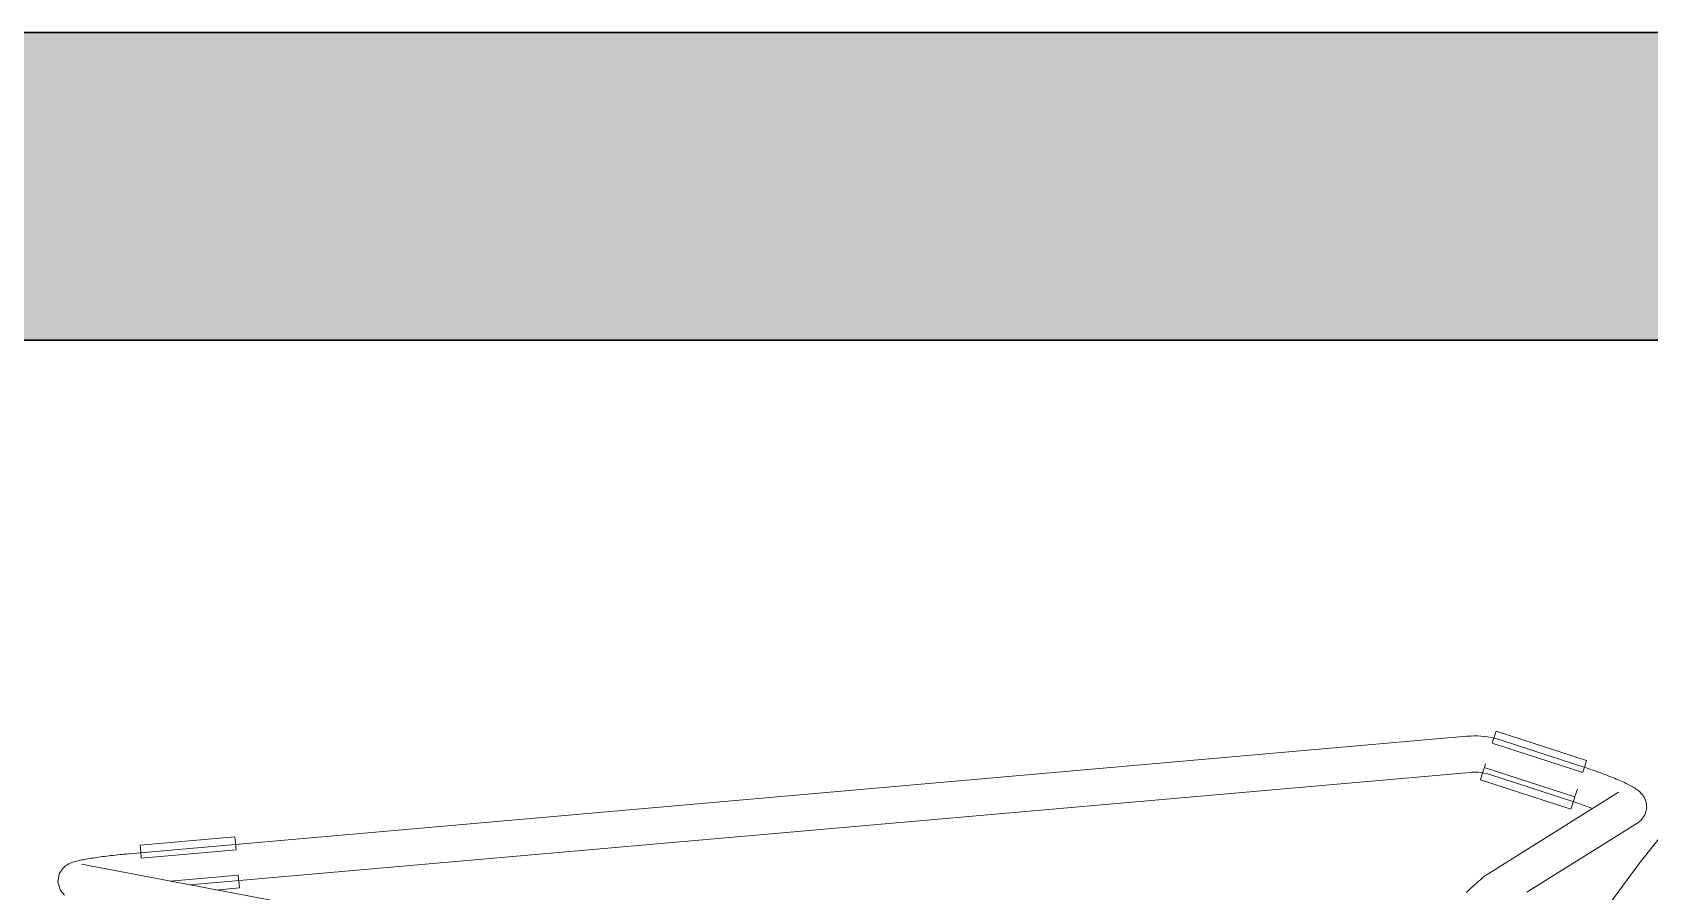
# Model space of a CAD drawing. Header units: millimetres. Extents: x 155927 to 317870, y -36033 to 97293.
# Drawn here: x 158898 to 159434, y 17673 to 17958 of the extents above; entities that cross this region are included whole.
import ezdxf

# ---------------------------------------------------------------- set-up
doc = ezdxf.new("R2010")
doc.units = ezdxf.units.MM
doc.header["$MEASUREMENT"] = 0
for name, color, linetype, lineweight in [('A-WALL-PATT', 7, 'CONTINUOUS', 9), ('I-FURN', 8, 'CONTINUOUS', 9), ('I-WALL', 7, 'CONTINUOUS', 9)]:
    doc.layers.add(name, color=color, linetype=linetype, lineweight=lineweight)

msp = doc.modelspace()

# ---------------------------------------------------------------- hatches: boundary and pattern name
at = {"layer": 'A-WALL-PATT'}
msp.add_hatch(color=256, dxfattribs=at).paths.add_polyline_path([(159481.75, 17855.61), (161148.83, 17855.61), (161148.83, 17957.61), (157247.86, 17957.61), (157247.86, 17855.61), (159181.03, 17855.61)], flags=0)

# ---------------------------------------------------------------- linework, layer by layer
at = {"layer": 'I-FURN'}
for p, q in [((159373.34, 17724.23), (158930.02, 17685.28)), ((159373.39, 17724.24), (159373.34, 17724.23)), ((159374.53, 17724.31), (159373.39, 17724.24)), ((159375.67, 17724.34), (159374.53, 17724.31)), ((159376.81, 17724.33), (159375.67, 17724.34)), ((159377.95, 17724.26), (159376.81, 17724.33)), ((159379.09, 17724.16), (159377.95, 17724.26)), ((159380.22, 17724), (159379.09, 17724.16)), ((159381.34, 17723.81), (159380.22, 17724)), ((159382.46, 17723.56), (159381.34, 17723.81)), ((159381.72, 17721.9), (159411.73, 17712.21)), ((159381.76, 17722.02), (159382.4, 17723.99)), ((159382.4, 17723.99), (159383.03, 17725.95)), ((159383.57, 17723.28), (159382.46, 17723.56)), ((159383.03, 17725.95), (159413.03, 17716.26)), ((159384.66, 17722.95), (159383.57, 17723.28)), ((159411.48, 17714.23), (159384.66, 17722.95)), ((159413.03, 17716.26), (159412.4, 17714.3)), ((158950.04, 17675), (159374.39, 17712.28)), ((159374.39, 17712.28), (159375.05, 17712.32)), ((159375.05, 17712.32), (159375.71, 17712.34)), ((159375.71, 17712.34), (159376.38, 17712.33)), ((159376.38, 17712.33), (159377.04, 17712.3)), ((159377.04, 17712.3), (159377.7, 17712.24)), ((159377.7, 17712.24), (159378.35, 17712.15)), ((159377.81, 17709.79), (159378.44, 17711.74)), ((159378.35, 17712.15), (159379.01, 17712.04)), ((159378.44, 17711.74), (159379.08, 17713.71)), ((159379.01, 17712.04), (159379.65, 17711.9)), ((159409.12, 17704.14), (159379.11, 17713.83)), ((159379.15, 17713.93), (159379.52, 17715.09)), ((159379.65, 17711.9), (159380.29, 17711.73)), ((159380.29, 17711.73), (159380.93, 17711.54)), ((159380.93, 17711.54), (159380.95, 17711.53)), ((159380.95, 17711.53), (159407.77, 17702.82)), ((159411.93, 17714.08), (159411.48, 17714.23)), ((159412.4, 17714.3), (159411.76, 17712.33)), ((159412.67, 17713.84), (159411.93, 17714.08)), ((159413.41, 17713.59), (159412.67, 17713.84)), ((159414.14, 17713.34), (159413.41, 17713.59)), ((159414.87, 17713.09), (159414.14, 17713.34)), ((159415.59, 17712.84), (159414.87, 17713.09)), ((159416.31, 17712.59), (159415.59, 17712.84)), ((159417.01, 17712.33), (159416.31, 17712.59)), ((159417.71, 17712.08), (159417.01, 17712.33)), ((159418.4, 17711.82), (159417.71, 17712.08)), ((159419.08, 17711.57), (159418.4, 17711.82)), ((159419.75, 17711.32), (159419.08, 17711.57)), ((159420.4, 17711.06), (159419.75, 17711.32)), ((159421.04, 17710.81), (159420.4, 17711.06)), ((159421.66, 17710.56), (159421.04, 17710.81)), ((159422.27, 17710.31), (159421.66, 17710.56)), ((159422.87, 17710.06), (159422.27, 17710.31)), ((159377.81, 17709.79), (159407.82, 17700.1)), ((159423.63, 17705.74), (159380.04, 17678.44)), ((159409.15, 17704.24), (159409.95, 17706.72)), ((159423.45, 17709.82), (159422.87, 17710.06)), ((159424.01, 17709.58), (159423.45, 17709.82)), ((159424.56, 17709.34), (159424.01, 17709.58)), ((159425.08, 17709.1), (159424.56, 17709.34)), ((159425.59, 17708.86), (159425.08, 17709.1)), ((159426.08, 17708.63), (159425.59, 17708.86)), ((159426.56, 17708.4), (159426.08, 17708.63)), ((159427.01, 17708.17), (159426.56, 17708.4)), ((159427.45, 17707.94), (159427.01, 17708.17)), ((159427.88, 17707.71), (159427.45, 17707.94)), ((159428.29, 17707.48), (159427.88, 17707.71)), ((159428.69, 17707.25), (159428.29, 17707.48)), ((159429.08, 17707), (159428.69, 17707.25)), ((159429.47, 17706.75), (159429.08, 17707)), ((159429.86, 17706.47), (159429.47, 17706.75)), ((159430.26, 17706.16), (159429.86, 17706.47)), ((159430.69, 17705.79), (159430.26, 17706.16)), ((159431.15, 17705.32), (159430.69, 17705.79)), ((159431.67, 17704.7), (159431.15, 17705.32)), ((159408.1, 17702.71), (159407.77, 17702.82)), ((159408.45, 17702.05), (159407.82, 17700.1)), ((159408.79, 17702.49), (159408.1, 17702.71)), ((159409.08, 17704.03), (159408.45, 17702.05)), ((159409.48, 17702.26), (159408.79, 17702.49)), ((159410.16, 17702.02), (159409.48, 17702.26)), ((159410.84, 17701.79), (159410.16, 17702.02)), ((159411.52, 17701.55), (159410.84, 17701.79)), ((159412.18, 17701.32), (159411.52, 17701.55)), ((159412.84, 17701.08), (159412.18, 17701.32)), ((159413.49, 17700.85), (159412.84, 17701.08)), ((159414.12, 17700.61), (159413.49, 17700.85)), ((159414.74, 17700.38), (159414.12, 17700.61)), ((159432.24, 17703.78), (159431.67, 17704.7)), ((159432.76, 17702.4), (159432.24, 17703.78)), ((159432.35, 17698.2), (159432.93, 17700.43)), ((159432.93, 17700.43), (159432.76, 17702.4)), ((159393.23, 17672.54), (159430, 17695.57)), ((159431.12, 17696.47), (159430, 17695.57)), ((159440.33, 17694.54), (159430.39, 17682.01)), ((159431.12, 17696.47), (159432.35, 17698.2)), ((158933.63, 17688.1), (158965.04, 17690.86)), ((158965.04, 17690.86), (158965.22, 17688.81)), ((158965.22, 17688.81), (158965.4, 17686.75)), ((158915.26, 17683.42), (158915.77, 17683.51)), ((158915.77, 17683.51), (158916.31, 17683.6)), ((158916.31, 17683.6), (158916.86, 17683.7)), ((158916.86, 17683.7), (158917.43, 17683.79)), ((158917.43, 17683.79), (158918.01, 17683.88)), ((158918.01, 17683.88), (158918.61, 17683.97)), ((158918.61, 17683.97), (158919.23, 17684.06)), ((158919.23, 17684.06), (158919.87, 17684.15)), ((158919.87, 17684.15), (158920.52, 17684.24)), ((158920.52, 17684.24), (158921.18, 17684.33)), ((158921.18, 17684.33), (158921.86, 17684.42)), ((158921.86, 17684.42), (158922.54, 17684.5)), ((158922.54, 17684.5), (158923.24, 17684.59)), ((158923.24, 17684.59), (158923.95, 17684.67)), ((158923.95, 17684.67), (158924.67, 17684.75)), ((158924.67, 17684.75), (158925.4, 17684.83)), ((158925.4, 17684.83), (158926.13, 17684.91)), ((158926.13, 17684.91), (158926.87, 17684.99)), ((158926.87, 17684.99), (158927.61, 17685.06)), ((158927.61, 17685.06), (158928.36, 17685.13)), ((158928.36, 17685.13), (158929.11, 17685.2)), ((158929.11, 17685.2), (158929.86, 17685.27)), ((158929.86, 17685.27), (158930.02, 17685.28)), ((158933.81, 17686.05), (158933.63, 17688.1)), ((158933.99, 17683.99), (158933.81, 17686.05)), ((158934, 17683.87), (158965.41, 17686.63)), ((158906.34, 17675.9), (158906.83, 17678.66)), ((158906.83, 17678.66), (158907.87, 17680.32)), ((158907.87, 17680.32), (158908.78, 17681.17)), ((158908.78, 17681.17), (158909.48, 17681.65)), ((158909.48, 17681.65), (158910.04, 17681.95)), ((158910.04, 17681.95), (158910.52, 17682.17)), ((158910.52, 17682.17), (158910.94, 17682.34)), ((158910.94, 17682.34), (158911.35, 17682.48)), ((158911.35, 17682.48), (158911.74, 17682.6)), ((158911.74, 17682.6), (158912.14, 17682.72)), ((158912.14, 17682.72), (158912.54, 17682.83)), ((158912.54, 17682.83), (158912.95, 17682.93)), ((158912.95, 17682.93), (158913.38, 17683.03)), ((158913.38, 17683.03), (158913.82, 17683.13)), ((158913.82, 17683.13), (158914.28, 17683.23)), ((159013.46, 17662.99), (158914.17, 17681.8)), ((158914.28, 17683.23), (158914.76, 17683.32)), ((158914.76, 17683.32), (158915.26, 17683.42)), ((158966.15, 17678.18), (158943.67, 17676.2)), ((159379.72, 17678.22), (159379.46, 17678.04)), ((159380.04, 17678.44), (159379.72, 17678.22)), ((159430.39, 17682.01), (159420.95, 17669.09)), ((158907.18, 17673.15), (158906.34, 17675.9)), ((158907.18, 17673.15), (158908.5, 17671.57)), ((158958.63, 17673.25), (158966.52, 17673.95)), ((158966.16, 17678.05), (158966.34, 17675.99)), ((158966.34, 17675.99), (158966.52, 17673.95)), ((159373.53, 17672.83), (159373.1, 17672.43)), ((159373.96, 17673.22), (159373.53, 17672.83)), ((159374.37, 17673.6), (159373.96, 17673.22)), ((159374.77, 17673.97), (159374.37, 17673.6)), ((159375.16, 17674.33), (159374.77, 17673.97)), ((159375.54, 17674.67), (159375.16, 17674.33)), ((159375.91, 17675), (159375.54, 17674.67)), ((159376.26, 17675.32), (159375.91, 17675)), ((159376.59, 17675.62), (159376.26, 17675.32)), ((159376.92, 17675.9), (159376.59, 17675.62)), ((159377.23, 17676.18), (159376.92, 17675.9)), ((159377.52, 17676.43), (159377.23, 17676.18)), ((159377.8, 17676.68), (159377.52, 17676.43)), ((159378.07, 17676.91), (159377.8, 17676.68)), ((159378.32, 17677.12), (159378.07, 17676.91)), ((159378.56, 17677.32), (159378.32, 17677.12)), ((159378.79, 17677.51), (159378.56, 17677.32)), ((159379.01, 17677.69), (159378.79, 17677.51)), ((159379.23, 17677.87), (159379.01, 17677.69)), ((159379.46, 17678.04), (159379.23, 17677.87))]:
    msp.add_line(p, q, dxfattribs=at)
at = {"layer": 'I-WALL', "lineweight": 30}
for p, q in [((161148.83, 17957.61), (157247.86, 17957.61)), ((157247.86, 17855.61), (161148.83, 17855.61))]:
    msp.add_line(p, q, dxfattribs=at)

doc.saveas('drawing.dxf')
